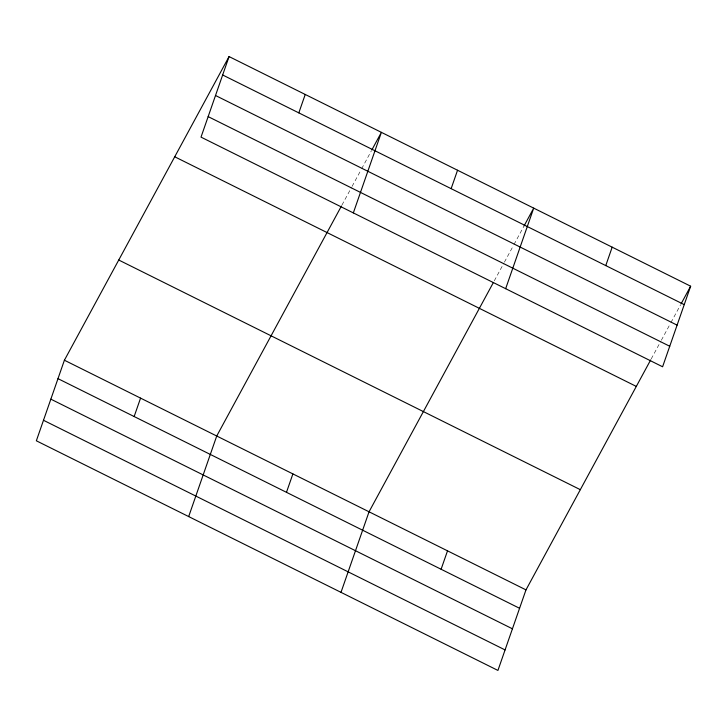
<?xml version="1.0" encoding="UTF-8"?>
<svg xmlns="http://www.w3.org/2000/svg" width="727" height="727" viewBox="0 0 727 727"><rect width="100%" height="100%" fill="white"/><g stroke="black" fill="none" stroke-linecap="round" stroke-linejoin="round"><path stroke-width="0.55" stroke-dasharray="3.63 2.73" d="M341.963 205.05L351.559 187.366M352.086 186.385L361.146 169.682M361.673 168.7L371.27 151.016M494.287 280.831L503.875 263.147M504.411 262.165L513.471 245.472M513.998 244.481L524.122 225.815M651.228 358.911L660.816 341.227M661.352 340.245L670.403 323.542M670.939 322.561L680.527 304.877"/><path stroke-width="1.09" d="M229.069 56.57L201.015 137.121L662.597 366.772L690.65 286.211L229.069 56.57L64.403 360.228L36.35 440.789L497.931 670.43L525.984 589.879L650.692 359.892M134.15 416.535L140.565 398.123M298.815 112.876L305.231 94.465M188.675 516.57L216.728 436.018L341.436 206.032M353.34 212.902L381.393 132.35L371.797 150.035M286.474 492.324L292.89 473.904M451.14 188.656L457.547 170.245M340.999 592.351L369.043 511.799L493.224 282.803M505.656 288.692L533.709 208.131L524.122 225.815M441.107 569.25L447.514 550.839M605.764 265.591L612.179 247.171M681.063 303.895L690.65 286.211M222.653 74.981L684.234 304.631M215.51 95.491L677.101 325.133M208.158 116.62L669.74 346.261M174.725 156.778L636.307 386.419M118.737 260.021L580.328 489.671M64.403 360.228L525.984 589.879M57.987 378.649L519.569 608.29M50.845 399.15L512.435 628.8M43.493 420.279L505.074 649.929"/></g></svg>
